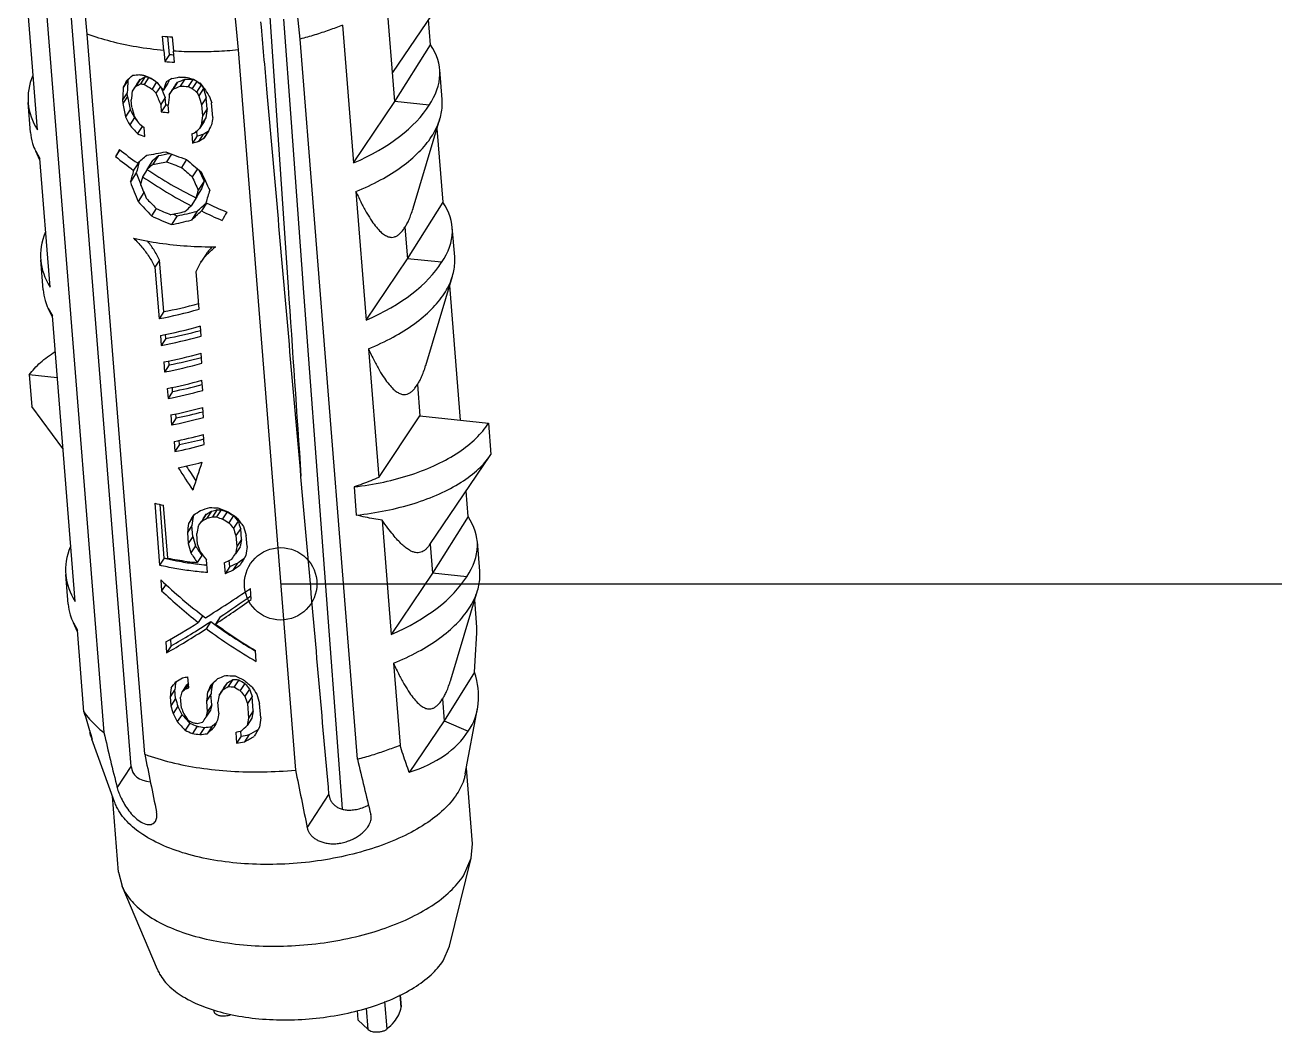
# Model space of a CAD drawing. Header units: inches. Extents: x 491 to 935, y -1750 to -1437.
# Drawn here: x 589.53 to 606.78, y -1750.36 to -1736.46 of the extents above; entities that cross this region are included whole.
import ezdxf

# ---------------------------------------------------------------- set-up
doc = ezdxf.new("R2010")
doc.units = ezdxf.units.IN
doc.header["$MEASUREMENT"] = 0
doc.layers.add('from', color=7, linetype='Continuous', lineweight=13)
doc.dimstyles.get("Standard").update_dxf_attribs({"dimtxt": 0.18, "dimasz": 0.18, "dimexe": 0.18, "dimexo": 0.0625, "dimgap": 0.09, "dimtad": 0, "dimzin": 0, "dimdsep": 46, "dimtxsty": 'Standard', "dimcen": 0.09, "dimadec": 0, "dimazin": 0, "dimtfac": 1, "dimtofl": 0, "dimtmove": 0, "dimatfit": 3, "dimfxl": 1, "dimtolj": 1, "dimtzin": 0, "dimarcsym": 0})

msp = doc.modelspace()

# ---------------------------------------------------------------- linework, layer by layer
at = {"color": 7, "linetype": 'Continuous'}
for p, q in [((590.995, -1746.693), (589.73, -1730.841)), ((590.389, -1736.583), (590.23, -1734.877)), ((594.634, -1737.513), (594.426, -1734.909)), ((592.311, -1735.096), (592.47, -1736.802)), ((595.441, -1735.876), (594.602, -1737.111)), ((589.702, -1737.903), (589.568, -1736.224)), ((589.825, -1736.284), (590.618, -1746.224)), ((593.095, -1736.375), (593.201, -1737.804)), ((595.126, -1736.732), (595.098, -1736.381)), ((592.792, -1736.483), (592.786, -1736.412)), ((593.913, -1736.457), (594.065, -1738.361)), ((591.182, -1746.523), (590.389, -1736.583)), ((591.446, -1736.808), (591.428, -1736.611)), ((591.522, -1736.863), (591.502, -1736.617)), ((591.561, -1736.621), (591.58, -1736.818)), ((594.119, -1746.591), (593.325, -1736.652)), ((594.634, -1737.513), (595.126, -1736.732)), ((591.446, -1736.808), (591.458, -1736.96)), ((591.522, -1736.863), (591.458, -1736.96)), ((591.592, -1736.97), (591.58, -1736.818)), ((592.47, -1736.802), (593.263, -1746.741)), ((595.286, -1737.487), (595.254, -1737.076)), ((590.949, -1737.221), (590.885, -1737.32)), ((591.117, -1737.207), (591.053, -1737.305)), ((591.188, -1737.17), (591.125, -1737.268)), ((591.239, -1737.178), (591.175, -1737.276)), ((591.345, -1737.243), (591.282, -1737.341)), ((591.501, -1737.261), (591.438, -1737.359)), ((591.632, -1737.247), (591.568, -1737.345)), ((591.735, -1737.203), (591.672, -1737.301)), ((591.845, -1737.207), (591.781, -1737.305)), ((591.9, -1737.236), (591.838, -1737.332)), ((590.939, -1737.391), (590.874, -1737.491)), ((590.943, -1737.442), (590.939, -1737.391)), ((591.074, -1737.273), (591.009, -1737.371)), ((591.397, -1737.307), (591.337, -1737.398)), ((591.584, -1737.319), (591.521, -1737.416)), ((591.961, -1737.284), (591.897, -1737.383)), ((591.993, -1737.335), (591.929, -1737.434)), ((589.604, -1737.941), (589.572, -1737.529)), ((590.874, -1737.491), (590.878, -1737.542)), ((590.943, -1737.442), (590.878, -1737.542)), ((591.003, -1737.593), (590.995, -1737.492)), ((591.465, -1737.457), (591.402, -1737.555)), ((591.402, -1737.555), (591.41, -1737.655)), ((591.473, -1737.558), (591.41, -1737.655)), ((591.473, -1737.558), (591.465, -1737.457)), ((591.515, -1737.666), (591.507, -1737.565)), ((592.031, -1737.461), (591.967, -1737.56)), ((591.967, -1737.56), (591.979, -1737.711)), ((592.043, -1737.612), (592.031, -1737.461)), ((592.122, -1737.735), (592.105, -1737.533)), ((594.065, -1738.361), (594.634, -1737.513)), ((595.107, -1737.563), (594.634, -1737.513)), ((590.981, -1737.624), (590.917, -1737.723)), ((591.038, -1737.736), (590.974, -1737.835)), ((592.025, -1737.738), (591.961, -1737.837)), ((592.043, -1737.612), (591.979, -1737.711)), ((594.887, -1738.985), (595.257, -1737.754)), ((591.145, -1737.857), (591.081, -1737.956)), ((591.183, -1737.998), (591.173, -1737.872)), ((591.907, -1737.988), (591.902, -1737.921)), ((592.002, -1737.788), (591.937, -1737.887)), ((592.052, -1737.937), (592.003, -1738.013)), ((593.201, -1737.804), (593.365, -1740.016)), ((595.299, -1738.903), (595.218, -1737.884)), ((591.833, -1737.96), (591.843, -1738.086)), ((591.907, -1737.988), (591.843, -1738.086)), ((591.988, -1737.964), (591.923, -1738.063)), ((589.676, -1738.199), (589.734, -1738.299)), ((589.735, -1738.321), (589.676, -1738.199)), ((590.839, -1738.18), (590.778, -1738.273)), ((591.371, -1738.258), (591.292, -1738.38)), ((591.551, -1738.238), (591.482, -1738.344)), ((589.875, -1740.074), (589.734, -1738.299)), ((591.108, -1738.339), (591.028, -1738.463)), ((591.216, -1738.453), (591.152, -1738.551)), ((591.29, -1738.327), (591.21, -1738.45)), ((591.759, -1738.313), (591.688, -1738.422)), ((591.908, -1738.441), (591.836, -1738.552)), ((591.064, -1738.499), (590.983, -1738.623)), ((592, -1738.613), (591.92, -1738.736)), ((591.169, -1738.77), (591.089, -1738.894)), ((591.967, -1738.72), (591.887, -1738.843)), ((594.097, -1738.757), (594.238, -1740.532)), ((591.903, -1738.831), (591.823, -1738.954)), ((592.034, -1738.916), (591.963, -1739.024)), ((594.807, -1739.683), (595.299, -1738.903)), ((591.341, -1738.99), (591.275, -1739.092)), ((591.631, -1739.091), (591.552, -1739.212)), ((591.904, -1739.027), (591.825, -1739.15)), ((594.772, -1739.249), (594.807, -1739.683)), ((595.46, -1739.657), (595.427, -1739.246)), ((592.02, -1739.634), (591.956, -1739.732)), ((589.778, -1740.111), (589.745, -1739.7)), ((591.387, -1739.703), (591.323, -1739.801)), ((591.323, -1739.801), (591.38, -1740.511)), ((591.443, -1740.413), (591.387, -1739.703)), ((591.891, -1739.86), (591.956, -1739.732)), ((594.238, -1740.532), (594.807, -1739.683)), ((595.28, -1739.733), (594.807, -1739.683)), ((591.932, -1740.381), (591.891, -1739.86)), ((593.365, -1740.016), (593.366, -1740.026)), ((595.06, -1741.155), (595.43, -1739.924)), ((593.366, -1740.026), (593.905, -1747.279)), ((595.539, -1741.912), (595.391, -1740.054)), ((589.849, -1740.37), (589.907, -1740.47)), ((589.908, -1740.491), (589.849, -1740.37)), ((590.222, -1744.414), (589.907, -1740.47)), ((591.443, -1740.413), (591.38, -1740.511)), ((591.962, -1740.75), (591.951, -1740.612)), ((591.398, -1740.742), (591.409, -1740.88)), ((591.473, -1740.783), (591.409, -1740.88)), ((591.473, -1740.783), (591.468, -1740.728)), ((591.972, -1741.125), (591.961, -1740.987)), ((594.27, -1740.928), (594.411, -1742.702)), ((591.445, -1741.108), (591.456, -1741.247)), ((591.52, -1741.149), (591.456, -1741.247)), ((591.52, -1741.149), (591.516, -1741.094)), ((589.975, -1741.328), (589.588, -1741.288)), ((589.588, -1741.288), (589.623, -1741.722)), ((591.982, -1741.5), (591.971, -1741.361)), ((591.493, -1741.474), (591.504, -1741.613)), ((591.567, -1741.515), (591.504, -1741.613)), ((591.567, -1741.515), (591.563, -1741.46)), ((594.946, -1741.419), (594.98, -1741.854)), ((590.053, -1742.302), (589.623, -1741.722)), ((591.993, -1741.875), (591.982, -1741.736)), ((591.54, -1741.84), (591.551, -1741.979)), ((591.615, -1741.881), (591.551, -1741.979)), ((591.615, -1741.881), (591.61, -1741.825)), ((594.411, -1742.702), (594.98, -1741.854)), ((594.98, -1741.854), (595.926, -1741.953)), ((595.926, -1741.953), (595.961, -1742.387)), ((591.587, -1742.206), (591.598, -1742.345)), ((591.662, -1742.247), (591.598, -1742.345)), ((591.662, -1742.247), (591.658, -1742.191)), ((592.004, -1742.249), (591.992, -1742.111)), ((595.116, -1743.629), (595.951, -1742.401)), ((595.951, -1742.401), (595.961, -1742.387)), ((594.071, -1742.833), (594.102, -1743.222)), ((595.645, -1743.243), (595.617, -1742.892)), ((591.319, -1743.059), (591.387, -1743.915)), ((591.452, -1743.815), (591.393, -1743.075)), ((591.499, -1743.816), (591.441, -1743.085)), ((591.849, -1743.242), (591.786, -1743.34)), ((592.028, -1743.211), (591.965, -1743.309)), ((592.104, -1743.167), (592.041, -1743.265)), ((592.183, -1743.147), (592.119, -1743.245)), ((592.237, -1743.15), (592.173, -1743.247)), ((592.321, -1743.178), (592.257, -1743.276)), ((592.408, -1743.229), (592.344, -1743.328)), ((594.459, -1743.294), (594.585, -1744.872)), ((595.645, -1743.243), (595.154, -1744.024)), ((591.834, -1743.365), (591.77, -1743.462)), ((591.77, -1743.462), (591.782, -1743.614)), ((591.846, -1743.516), (591.834, -1743.365)), ((592.47, -1743.305), (592.405, -1743.404)), ((592.506, -1743.406), (592.441, -1743.505)), ((592.518, -1743.557), (592.506, -1743.406)), ((591.846, -1743.516), (591.782, -1743.614)), ((591.882, -1743.645), (591.818, -1743.743)), ((591.912, -1743.629), (591.9, -1743.478)), ((592.441, -1743.505), (592.453, -1743.656)), ((592.518, -1743.557), (592.453, -1743.656)), ((592.594, -1743.655), (592.582, -1743.504)), ((595.121, -1743.622), (595.154, -1744.024)), ((595.806, -1743.998), (595.773, -1743.587)), ((591.452, -1743.815), (591.387, -1743.915)), ((591.97, -1743.781), (591.906, -1743.878)), ((592.498, -1743.658), (592.433, -1743.757)), ((592.048, -1744.016), (592.034, -1743.84)), ((592.278, -1743.88), (592.29, -1744.031)), ((592.354, -1743.933), (592.29, -1744.031)), ((592.354, -1743.933), (592.347, -1743.849)), ((592.46, -1743.884), (592.396, -1743.983)), ((590.124, -1744.451), (590.091, -1744.04)), ((591.403, -1744.117), (591.415, -1744.268)), ((595.154, -1744.024), (594.585, -1744.872)), ((595.627, -1744.073), (595.154, -1744.024)), ((591.472, -1744.18), (591.415, -1744.268)), ((592.652, -1744.385), (592.64, -1744.234)), ((595.406, -1745.495), (595.776, -1744.265)), ((595.767, -1744.767), (595.737, -1744.394)), ((591.982, -1744.609), (591.92, -1744.703)), ((592.221, -1744.628), (592.157, -1744.726)), ((590.196, -1744.71), (590.253, -1744.81)), ((590.255, -1744.832), (590.196, -1744.71)), ((590.343, -1745.939), (590.253, -1744.81)), ((592.094, -1744.693), (592.031, -1744.79)), ((591.471, -1744.973), (591.483, -1745.124)), ((591.548, -1745.025), (591.483, -1745.124)), ((591.548, -1745.025), (591.541, -1744.933)), ((592.721, -1745.242), (592.709, -1745.091)), ((594.616, -1745.268), (594.706, -1746.396)), ((591.79, -1745.606), (591.778, -1745.455)), ((592.32, -1745.537), (592.257, -1745.635)), ((592.397, -1745.491), (592.333, -1745.589)), ((592.479, -1745.494), (592.415, -1745.593)), ((595.733, -1745.391), (595.316, -1746.064)), ((591.597, -1745.629), (591.532, -1745.729)), ((591.607, -1745.755), (591.597, -1745.629)), ((591.76, -1745.566), (591.696, -1745.664)), ((591.786, -1745.555), (591.742, -1745.623)), ((592.096, -1745.692), (592.033, -1745.79)), ((592.112, -1745.569), (592.049, -1745.666)), ((592.108, -1745.843), (592.096, -1745.692)), ((592.273, -1745.609), (592.209, -1745.706)), ((592.565, -1745.547), (592.501, -1745.645)), ((592.627, -1745.623), (592.562, -1745.722)), ((591.532, -1745.729), (591.542, -1745.855)), ((591.607, -1745.755), (591.542, -1745.855)), ((591.639, -1745.862), (591.574, -1745.961)), ((591.689, -1745.886), (591.677, -1745.735)), ((592.033, -1745.79), (592.045, -1745.941)), ((592.108, -1745.843), (592.045, -1745.941)), ((592.203, -1745.956), (592.191, -1745.805)), ((592.663, -1745.724), (592.598, -1745.823)), ((592.598, -1745.823), (592.614, -1746.024)), ((592.679, -1745.925), (592.663, -1745.724)), ((592.783, -1746.023), (592.767, -1745.821)), ((595.292, -1745.76), (595.316, -1746.064)), ((591.696, -1745.974), (591.631, -1746.073)), ((592.088, -1745.916), (592.025, -1746.013)), ((592.659, -1746.026), (592.595, -1746.125)), ((592.679, -1745.925), (592.614, -1746.024)), ((595.316, -1746.064), (594.833, -1746.774)), ((595.316, -1746.064), (595.648, -1746.205)), ((595.606, -1746.795), (595.777, -1745.892)), ((591.802, -1746.095), (591.738, -1746.193)), ((591.904, -1746.138), (591.84, -1746.236)), ((592.006, -1746.154), (591.942, -1746.252)), ((592.107, -1746.143), (592.043, -1746.24)), ((592.438, -1746.221), (592.45, -1746.372)), ((592.514, -1746.274), (592.508, -1746.2)), ((590.457, -1746.315), (590.434, -1746.261)), ((590.765, -1747.181), (590.453, -1746.316)), ((592.514, -1746.274), (592.45, -1746.372)), ((592.622, -1746.252), (592.557, -1746.351)), ((590.802, -1746.989), (590.995, -1746.693)), ((595.705, -1747.762), (595.622, -1746.714)), ((593.425, -1747.54), (593.725, -1747.079)), ((590.821, -1748.152), (590.737, -1747.104)), ((595.689, -1747.958), (595.705, -1747.762)), ((595.39, -1749.174), (595.689, -1747.958)), ((595.581, -1748.2), (595.689, -1747.958)), ((590.821, -1748.152), (590.868, -1748.343)), ((591.356, -1749.495), (590.868, -1748.343)), ((595.299, -1749.376), (595.39, -1749.174)), ((594.721, -1750.018), (594.708, -1749.845)), ((594.709, -1749.844), (594.722, -1750.009)), ((594.268, -1750.324), (594.244, -1750.029)), ((594.528, -1750.314), (594.498, -1749.938)), ((594.721, -1750.018), (594.722, -1750.008)), ((592.135, -1750.05), (592.137, -1750.073)), ((592.352, -1750.112), (592.353, -1750.123)), ((592.353, -1750.123), (592.376, -1750.116)), ((594.115, -1750.061), (594.125, -1750.191)), ((594.125, -1750.191), (594.268, -1750.324))]:
    msp.add_line(p, q, dxfattribs=at)
for centre, radius, start, end in [((591.884, -1731.4), 5.231, 265.0038, 266.4679), ((591.935, -1732.064), 4.817, 265.0759, 265.8127), ((591.911, -1731.781), 5.2, 265.0033, 266.4763), ((591.855, -1732.633), 4.57, 260.6698, 261.3131), ((591.888, -1733.032), 4.196, 260.4061, 260.8717), ((591.941, -1731.754), 5.428, 267.0542, 268.2046), ((591.974, -1732.182), 5.027, 267.2765, 267.6906), ((591.976, -1732.143), 5.066, 267.6906, 268.1026), ((591.977, -1732.106), 5.103, 268.1026, 268.5126), ((591.864, -1732.769), 4.559, 260.669, 261.3138), ((591.95, -1731.893), 5.415, 267.0528, 268.206), ((591.975, -1732.947), 4.638, 263.7843, 264.2177), ((591.953, -1732.653), 5.032, 263.802, 265.0045), ((592.248, -1739.057), 4.108, 256.9281, 258.6764), ((592.412, -1737.76), 5.367, 266.4738, 267.6302), ((592.422, -1737.896), 5.357, 266.7618, 267.3411), ((592.447, -1738.168), 4.986, 266.9652, 267.1729), ((592.448, -1738.147), 5.007, 267.1729, 267.38), ((592.449, -1738.127), 5.027, 267.38, 267.5865), ((592.317, -1740.259), 3.66, 256.3215, 257.0503), ((592.465, -1739.443), 4.49, 262.5474, 262.8236), ((592.477, -1739.347), 4.586, 262.8282, 264.3639), ((592.486, -1739.254), 4.68, 264.3594, 264.5204), ((549.254, -1742.539), 46.567, 356.4879, 357.2569), ((592.6, -1740.031), 5.414, 266.7661, 268.2054), ((592.637, -1740.441), 5.056, 267.2781, 268.2053), ((592.611, -1740.195), 5.401, 267.0522, 267.9178), ((599.514, -1743.389), 9.518, 197.2457, 197.8994), ((640.697, -1734.6), 51.41, 193.0674, 193.9446), ((592.586, -1741.696), 4.601, 260.6714, 261.9526), ((592.576, -1741.53), 4.616, 260.993, 261.6314), ((592.615, -1741.929), 4.269, 260.4125, 261.7909), ((915.076, -1681.21), 330.413, 191.40063, 191.54194), ((905.9, -1683.713), 318.927, 191.39808, 191.54449), ((645.684, -1734.611), 52.939, 193.0791, 193.9311)]:
    msp.add_arc(centre, radius, start, end, dxfattribs=at)
for centre, major_axis, ratio, start_param, end_param in [((592.411, -1737.28), (2.843, 0.197), 0.470206, -0.35741, 0.270639), ((592.411, -1737.28), (2.838, 0.258), 0.512847, 9.163472, 9.684913), ((592.227, -1734.977), (2.445, 5.1), 0.039633, -4.235718, -4.215943), ((592.265, -1735.448), (2.635, 2.684), 0.096298, -2.198938, -2.159595), ((592.019, -1732.37), (1.222, 16.682), 0.044558, -4.414087, -4.403384), ((592.227, -1734.977), (2.274, 4.742), 0.039633, -4.205152, -4.200446), ((592.287, -1735.725), (2.77, 0.944), 0.389462, -2.174865, -2.135744), ((592.265, -1735.451), (2.371, 3.596), 0.002208, -2.100447, -2.079321), ((592.288, -1735.739), (2.495, 1.792), 0.205145, -2.199715, -2.168144), ((592.296, -1735.847), (2.872, -0.641), 0.537137, -1.853357, -1.814452), ((592.311, -1736.028), (2.638, -1.412), 0.512756, -1.70571, -1.67781), ((592.3, -1735.896), (2.811, -2.047), 0.475207, -1.591475, -1.562344), ((592.303, -1735.925), (-2.84, 3.885), 0.323837, -4.606668, -4.577552), ((592.313, -1736.051), (2.33, 6.358), 0.056327, -4.504103, -4.484688), ((592.301, -1735.898), (2.684, 1.927), 0.205142, -2.024202, -1.995053), ((592.313, -1736.051), (2.167, 5.912), 0.056327, -4.492607, -4.485646), ((592.295, -1735.832), (2.77, 0.944), 0.389465, -1.97053, -1.93158), ((592.323, -1736.182), (2.371, 3.596), 0.002208, -1.890939, -1.870031), ((592.311, -1736.023), (2.522, 1.44), 0.274567, -1.995457, -1.953546), ((592.281, -1735.647), (2.865, -0.941), 0.535536, -1.572812, -1.543347), ((592.286, -1735.713), (2.638, -1.412), 0.512755, -1.464957, -1.461824), ((592.269, -1735.502), (2.811, -2.047), 0.475205, -1.377144, -1.34753), ((592.269, -1735.508), (-2.606, 2.789), 0.393096, -4.437494, -4.423349), ((592.235, -1735.075), (-2.869, 4.318), 0.29536, -4.387278, -4.367439), ((592.019, -1732.37), (1.314, 17.941), 0.044558, -4.429584, -4.419667), ((592.154, -1734.068), (1.754, 12.771), 0.055115, -4.443171, -4.433344), ((592.265, -1735.451), (2.55, 3.868), 0.002208, -2.088806, -2.069195), ((592.288, -1735.739), (2.684, 1.927), 0.205145, -2.189589, -2.160266), ((592.311, -1736.028), (2.837, -1.518), 0.512756, -1.699319, -1.660414), ((592.316, -1736.087), (-2.802, 2.999), 0.393096, -4.661174, -4.641751), ((592.326, -1736.223), (-3.199, 8.173), 0.154258, -4.628702, -4.609289), ((592.326, -1736.223), (-2.974, 7.6), 0.154258, -4.627486, -4.609796), ((592.362, -1736.67), (1.532, 15.354), 0.049513, -4.658859, -4.649147), ((592.323, -1736.182), (2.55, 3.868), 0.002208, -1.894097, -1.874661), ((592.311, -1736.023), (2.712, 1.548), 0.274567, -2.000086, -1.961137), ((592.286, -1735.713), (2.837, -1.518), 0.512755, -1.475548, -1.45592), ((592.269, -1735.508), (-2.802, 2.999), 0.393096, -4.456683, -4.436992), ((592.233, -1735.046), (-2.971, 5.606), 0.229879, -4.407003, -4.397132), ((592.116, -1733.587), (-3.648, 13.33), 0.089761, -4.444302, -4.434412), ((592.233, -1735.046), (-2.763, 5.212), 0.229879, -4.393359, -4.382714), ((592.116, -1733.587), (-3.392, 12.394), 0.089761, -4.429884, -4.419216), ((592.212, -1734.795), (-2.971, 5.606), 0.229879, -4.367403, -4.347475), ((592.115, -1733.57), (-3.426, 10.748), 0.114043, -4.381322, -4.371323), ((592.634, -1740.071), (-4.083, 18.503), 0.0624, 1.419895, 1.429812), ((592.634, -1740.071), (-3.797, 17.205), 0.0624, 1.403613, 1.414316), ((592.498, -1738.374), (-3.648, 13.33), 0.089762, 1.487668, 1.497496), ((592.411, -1737.28), (2.838, 0.258), 0.512847, -0.995962, -0.367913), ((592.426, -1737.465), (-2.971, 5.606), 0.229878, 1.49536, 1.515135), ((592.426, -1737.465), (-2.763, 5.212), 0.229878, 1.479863, 1.501194), ((592.388, -1736.99), (-2.869, 4.318), 0.29536, 1.544629, 1.56424), ((592.388, -1736.994), (-2.606, 2.789), 0.393096, 1.471205, 1.483101), ((592.536, -1738.854), (1.754, 12.771), 0.055115, 7.771922, 7.781811), ((592.42, -1737.395), (2.274, 4.742), 0.039633, -4.621054, -4.610409), ((592.536, -1738.854), (1.631, 11.875), 0.055115, 1.47354, 1.484209), ((592.538, -1738.872), (1.98, 10.194), 0.060537, 1.470801, 1.4808), ((592.388, -1736.994), (-2.802, 2.999), 0.393096, 1.485145, 1.524488), ((592.365, -1736.703), (2.811, -2.047), 0.475205, -1.679197, -1.649874), ((592.388, -1736.994), (-2.606, 2.789), 0.393096, 1.50504, 1.513607), ((592.366, -1736.716), (2.67, -0.596), 0.537137, -1.922856, -1.914602), ((592.367, -1736.728), (2.712, 1.548), 0.27457, -1.922033, -1.902405), ((592.383, -1736.934), (2.635, 2.684), 0.096297, -1.85758, -1.83789), ((592.42, -1737.395), (2.445, 5.1), 0.039633, -4.606636, -4.596765), ((592.384, -1736.94), (2.495, 1.792), 0.205145, -1.874662, -1.844714), ((592.418, -1737.366), (2.55, 3.868), 0.002208, -1.737529, -1.717689), ((592.44, -1737.647), (2.445, 5.1), 0.039634, 1.626891, 1.646819), ((592.366, -1736.716), (2.872, -0.641), 0.537137, -1.911975, -1.872854), ((592.372, -1736.794), (2.748, 1.154), 0.350756, -1.908693, -1.879228), ((592.372, -1736.794), (2.555, 1.073), 0.350756, -1.898103, -1.866354), ((592.384, -1736.94), (2.684, 1.927), 0.205145, -1.887536, -1.857922), ((592.292, -1735.79), (2.507, 4.394), 0.020303, -4.126819, -4.100324), ((592.42, -1737.398), (2.831, -1.615), 0.506814, -1.880151, -1.781469), ((592.408, -1737.249), (2.831, -1.615), 0.506814, -1.853656, -1.756161), ((592.361, -1736.652), (2.642, 2.577), 0.109108, -2.17907, -2.125607), ((592.374, -1736.821), (2.752, 1.115), 0.358045, -2.14762, -2.045508), ((592.375, -1736.837), (2.41, 2.351), 0.109108, -2.141163, -2.104154), ((592.385, -1736.958), (2.511, 1.018), 0.358045, -2.126167, -2.059363), ((592.374, -1736.821), (2.867, -0.885), 0.536423, -1.722484, -1.620372), ((592.294, -1735.815), (2.246, 7.271), 0.060917, -4.320904, -4.297185), ((592.294, -1735.815), (2.049, 6.633), 0.060917, 1.979895, 2.005996), ((592.375, -1736.837), (2.642, 2.577), 0.109108, -2.1308, -2.097066), ((592.408, -1737.249), (2.831, -1.615), 0.506814, -1.70789, -1.467102), ((592.385, -1736.958), (2.752, 1.115), 0.358045, -2.119078, -2.045508), ((592.385, -1736.958), (2.867, -0.885), 0.536423, -1.722484, -1.648913), ((592.375, -1736.837), (-2.8, 2.871), 0.404137, -4.548409, -4.498467), ((592.361, -1736.652), (-2.8, 2.871), 0.404137, -4.519867, -4.451962), ((592.327, -1736.227), (-2.889, 7.127), 0.162045, -4.460097, -4.43735), ((592.535, -1738.831), (-3.166, 7.812), 0.162045, 1.478616, 1.513201), ((592.535, -1738.831), (-2.889, 7.127), 0.162045, 1.458621, 1.483977), ((592.327, -1736.227), (2.246, 7.271), 0.060917, -4.368303, -4.353545), ((592.42, -1737.398), (2.831, -1.615), 0.506814, -1.73407, -1.493282), ((592.327, -1736.227), (-3.166, 7.812), 0.162045, -4.476455, -4.451725), ((592.294, -1735.815), (-3.166, 7.812), 0.162045, -4.429949, -4.395364), ((592.502, -1738.419), (2.049, 6.633), 0.060917, -4.664404, -4.648194), ((592.502, -1738.419), (-3.166, 7.812), 0.162045, 1.534977, 1.559707), ((592.502, -1738.419), (2.246, 7.271), 0.060917, -4.650029, -4.635271), ((592.535, -1738.831), (2.246, 7.271), 0.060917, -4.706389, -4.68267), ((592.468, -1737.994), (-2.8, 2.871), 0.404137, 1.491188, 1.559094), ((592.453, -1737.81), (-2.8, 2.871), 0.404137, 1.537694, 1.587636), ((592.453, -1737.81), (2.642, 2.577), 0.109108, -1.949925, -1.916191), ((592.42, -1737.398), (2.583, -1.474), 0.506814, -1.485655, -1.482918), ((592.468, -1737.994), (2.41, 2.351), 0.109108, -1.911526, -1.859053), ((592.408, -1737.249), (2.831, -1.615), 0.506814, -1.419703, -1.321021), ((592.584, -1739.45), (2.843, 0.197), 0.470206, -0.35741, 0.270639), ((592.454, -1737.826), (2.867, -0.885), 0.536423, -1.824596, -1.722484), ((592.443, -1737.689), (2.867, -0.885), 0.536423, -1.796054, -1.722484), ((592.443, -1737.689), (2.752, 1.115), 0.358045, -2.045508, -1.971938), ((592.454, -1737.826), (2.752, 1.115), 0.358045, -2.045508, -1.943396), ((592.454, -1737.826), (2.615, -0.808), 0.536423, -1.744693, -1.722484), ((592.454, -1737.826), (2.511, 1.018), 0.358045, -2.045508, -1.933538), ((592.468, -1737.994), (2.642, 2.577), 0.109108, -1.921383, -1.867921), ((592.42, -1737.398), (2.831, -1.615), 0.506814, -1.445011, -1.347516), ((592.537, -1738.857), (2.507, 4.394), 0.020303, -4.659455, -4.63296), ((592.584, -1739.45), (2.838, 0.258), 0.512847, 9.163472, 9.684913), ((592.584, -1739.45), (2.838, 0.258), 0.512847, -0.995962, -0.367913), ((592.553, -1739.067), (2.552, 1.104), 0.344432, -2.163423, -1.964585), ((592.553, -1739.067), (2.745, 1.187), 0.344432, -2.155431, -1.944514), ((592.572, -1739.298), (2.745, 1.187), 0.344432, -2.155431, -1.944514), ((592.583, -1739.437), (2.552, 1.104), 0.344432, -2.163423, -1.964585), ((592.583, -1739.437), (2.745, 1.187), 0.344432, -2.155431, -1.944514), ((592.601, -1739.668), (2.745, 1.187), 0.344432, -2.148377, -1.951568), ((592.612, -1739.806), (2.552, 1.104), 0.344432, -2.15583, -1.972197), ((592.612, -1739.806), (2.745, 1.187), 0.344432, -2.148377, -1.951568), ((592.631, -1740.037), (2.745, 1.187), 0.344432, -2.141328, -1.958617), ((592.642, -1740.176), (2.745, 1.187), 0.344432, -2.141328, -1.958617), ((592.642, -1740.176), (2.552, 1.104), 0.344432, -2.148244, -1.979806), ((592.66, -1740.407), (2.745, 1.187), 0.344432, -2.134283, -1.965662), ((592.671, -1740.545), (2.745, 1.187), 0.344432, -2.134283, -1.965662), ((592.671, -1740.545), (2.552, 1.104), 0.344432, -2.140663, -1.987411), ((592.69, -1740.776), (2.745, 1.187), 0.344432, -2.127242, -1.972703), ((592.701, -1740.915), (2.745, 1.187), 0.344432, -2.127242, -1.972703), ((592.701, -1740.915), (2.552, 1.104), 0.344432, -2.133087, -1.995014), ((592.719, -1741.146), (2.745, 1.187), 0.344432, -2.116381, -1.991584), ((592.747, -1741.49), (-2.898, 4.708), 0.272736, -4.650476, -4.584068), ((592.747, -1741.49), (-2.694, 4.378), 0.272736, -4.638426, -4.59143), ((592.747, -1741.49), (2.303, 6.659), 0.058315, -4.540946, -4.482558), ((592.771, -1741.796), (2.733, 1.315), 0.319799, -2.023957, -1.975349), ((592.755, -1741.589), (2.855, -1.177), 0.529066, -1.550293, -1.501253), ((592.772, -1741.809), (2.517, 4.274), 0.01589, -4.366021, -4.336898), ((592.748, -1741.499), (1.631, 11.875), 0.055115, -4.557514, -4.547066), ((592.772, -1741.809), (2.341, 3.974), 0.01589, -4.341417, -4.334192), ((592.774, -1741.825), (2.671, 2.115), 0.174019, -2.055833, -2.017007), ((592.785, -1741.97), (2.684, 1.927), 0.205144, -2.024202, -1.995054), ((592.791, -1742.039), (2.371, 3.596), 0.002208, -1.922266, -1.901385), ((592.785, -1741.97), (2.495, 1.792), 0.205144, -2.021778, -1.990424), ((592.781, -1741.917), (2.748, 1.154), 0.350758, -1.986745, -1.957545), ((592.781, -1741.917), (2.555, 1.073), 0.350758, -1.982116, -1.950697), ((592.767, -1741.744), (2.865, -0.941), 0.535536, -1.602153, -1.572809), ((592.767, -1741.744), (2.664, -0.875), 0.535536, -1.593817, -1.562219), ((592.757, -1741.623), (2.811, -2.047), 0.475206, -1.40661, -1.377145), ((592.757, -1741.623), (2.614, -1.904), 0.475206, -1.39602, -1.364271), ((592.743, -1741.436), (2.803, -2.296), 0.454404, -1.352306, -1.312782), ((592.728, -1741.26), (-2.667, 4.015), 0.29536, -4.404018, -4.38275), ((592.703, -1740.944), (-2.901, 4.749), 0.270521, -4.375707, -4.34585), ((592.93, -1743.79), (2.843, 0.197), 0.470206, -0.35741, 0.270639), ((592.748, -1741.499), (1.754, 12.771), 0.055115, -4.56022, -4.550507), ((592.797, -1742.121), (1.98, 10.194), 0.060537, -4.576923, -4.567217), ((592.791, -1742.039), (2.55, 3.868), 0.002208, -1.923224, -1.903809), ((592.728, -1741.26), (-2.869, 4.318), 0.29536, -4.416892, -4.397168), ((592.631, -1740.044), (-3.426, 10.748), 0.114043, -4.430978, -4.421088), ((592.631, -1740.044), (-3.185, 9.994), 0.114043, -4.416561, -4.405892), ((592.54, -1738.903), (-3.648, 13.33), 0.089762, -4.394646, -4.384646), ((592.854, -1742.833), (-3.648, 13.33), 0.089762, -4.678354, -4.668641), ((592.854, -1742.833), (-3.392, 12.394), 0.089762, -4.681795, -4.671348), ((592.829, -1742.523), (-2.697, 4.415), 0.270521, -4.622552, -4.59123), ((592.804, -1742.211), (-3.426, 10.748), 0.114043, -4.616489, -4.606784), ((592.97, -1744.288), (1.841, 9.479), 0.060537, 1.505371, 1.516039), ((592.93, -1743.79), (2.838, 0.258), 0.512847, 9.163472, 9.684913), ((592.829, -1742.523), (-2.901, 4.749), 0.270521, -4.619846, -4.590723), ((592.811, -1742.298), (-2.84, 3.885), 0.323837, -4.577552, -4.548425), ((592.873, -1743.072), (2.55, 3.868), 0.002208, -1.767142, -1.747418), ((592.97, -1744.288), (1.98, 10.194), 0.060537, 1.520567, 1.530457), ((592.859, -1742.896), (2.484, 1.967), 0.174018, -1.867466, -1.829324), ((592.898, -1743.388), (2.517, 4.274), 0.01589, -4.610894, -4.581037), ((593.061, -1745.429), (1.754, 12.771), 0.055115, 1.43897, 1.44897), ((592.838, -1742.636), (2.712, 1.548), 0.274566, -1.931827, -1.892568), ((592.85, -1742.787), (2.712, 1.548), 0.274567, -1.931827, -1.892568), ((592.85, -1742.787), (2.522, 1.44), 0.274567, -1.921991, -1.879694), ((592.859, -1742.896), (2.671, 2.115), 0.174018, -1.88034, -1.840817), ((592.885, -1743.225), (2.804, -2.264), 0.45714, -1.736118, -1.511313), ((592.93, -1743.79), (2.838, 0.258), 0.512847, -0.995962, -0.367913), ((592.897, -1743.375), (2.804, -2.257), 0.457716, -1.736745, -1.550764), ((592.889, -1743.273), (2.677, 2.021), 0.18926, -2.040333, -1.804871), ((592.903, -1743.442), (2.485, 1.939), 0.178762, -1.984527, -1.811029), ((592.903, -1743.442), (2.673, 2.086), 0.178762, -1.989156, -1.802258), ((592.889, -1743.275), (2.673, 2.086), 0.178762, -2.262525, -2.076543), ((592.901, -1743.425), (2.673, 2.091), 0.177932, -2.262303, -2.037498), ((592.901, -1743.425), (2.485, 1.944), 0.177932, -2.278585, -2.03654), ((592.897, -1743.377), (2.806, -2.173), 0.464867, -1.520099, -1.284637), ((592.897, -1743.377), (2.61, -2.02), 0.464867, -1.519141, -1.294339), ((592.884, -1743.208), (2.804, -2.257), 0.457716, -1.463377, -1.276479), ((592.916, -1743.612), (2.581, 3.467), 0.026006, -2.164944, -2.135309), ((592.764, -1741.701), (1.631, 11.875), 0.055115, -4.376742, -4.367666), ((592.937, -1743.872), (2.671, 2.115), 0.174019, -2.221675, -2.182393), ((592.948, -1744.016), (2.748, 1.154), 0.350757, -2.18128, -2.151958), ((592.944, -1743.962), (2.45, 2.496), 0.096299, -2.170477, -2.158838), ((592.964, -1744.214), (2.635, 2.684), 0.096299, -2.003826, -1.964983), ((592.967, -1744.247), (2.274, 4.742), 0.039634, -4.417037, -4.410914), ((592.959, -1744.147), (2.712, 1.548), 0.274567, -2.009807, -1.970886), ((592.988, -1744.508), (2.371, 3.596), 0.002208, -1.880488, -1.859567), ((592.975, -1744.355), (2.495, 1.792), 0.205145, -1.97996, -1.948513), ((592.935, -1743.85), (2.837, -1.518), 0.512756, -1.47555, -1.436231), ((592.944, -1743.958), (2.614, -1.904), 0.475206, -1.406568, -1.374873), ((592.917, -1743.619), (-2.802, 2.999), 0.393095, -4.436992, -4.397392), ((592.783, -1744.992), (2.963, -1.017), 0.511308, -0.136122, 0.370667), ((592.764, -1741.701), (1.754, 12.771), 0.055115, -4.393866, -4.383949), ((592.885, -1743.222), (2.213, 7.63), 0.061761, -4.368733, -4.358921), ((592.944, -1743.962), (2.635, 2.684), 0.096299, -2.159596, -2.140011), ((592.957, -1744.122), (2.712, 1.548), 0.274567, -2.184835, -2.165299), ((592.963, -1744.195), (1.754, 12.771), 0.055115, -4.589343, -4.579637), ((592.967, -1744.247), (2.445, 5.1), 0.039634, -4.430831, -4.411421), ((592.963, -1744.195), (1.631, 11.875), 0.055115, -4.588836, -4.578397), ((593.014, -1744.842), (1.98, 10.194), 0.060537, -4.615766, -4.60605), ((592.988, -1744.508), (2.55, 3.868), 0.002208, -1.884381, -1.864934), ((592.975, -1744.355), (2.684, 1.927), 0.205145, -1.985327, -1.956104), ((592.944, -1743.958), (2.811, -2.047), 0.475206, -1.416404, -1.386983), ((592.916, -1743.616), (-2.869, 4.318), 0.29536, -4.426729, -4.407039), ((592.916, -1743.616), (-2.667, 4.015), 0.29536, -4.41462, -4.393395), ((592.824, -1742.463), (-3.185, 9.994), 0.114043, -4.427205, -4.416561), ((592.872, -1743.057), (-2.971, 5.606), 0.229878, -4.367403, -4.347476), ((592.725, -1741.22), (-3.648, 13.33), 0.089762, -4.394645, -4.384646), ((593.166, -1746.745), (-3.426, 10.748), 0.114043, 1.451596, 1.461513), ((593.166, -1746.745), (-3.185, 9.994), 0.114043, 1.435314, 1.446017), ((593.083, -1745.703), (-2.763, 5.212), 0.229878, 1.479863, 1.501194), ((593.086, -1745.745), (-3.199, 8.173), 0.154258, 1.527725, 1.537537), ((592.982, -1744.431), (2.057, 7.095), 0.061761, -4.494147, -4.483707), ((592.824, -1742.463), (-3.426, 10.748), 0.114043, -4.440849, -4.430978), ((593.083, -1745.703), (-2.971, 5.606), 0.229878, 1.49536, 1.515135), ((593.045, -1745.232), (-2.606, 2.789), 0.393095, 1.471205, 1.513607), ((593.042, -1745.19), (-2.869, 4.318), 0.29536, 1.554442, 1.574026), ((593.012, -1744.817), (2.865, -0.941), 0.535536, -1.835611, -1.806321), ((592.99, -1744.533), (2.55, 3.868), 0.002208, -1.981471, -1.962048), ((592.982, -1744.431), (2.213, 7.63), 0.061761, -4.495387, -4.48568), ((593.013, -1744.827), (2.445, 5.1), 0.039634, -4.450247, -4.430831), ((593.026, -1744.993), (1.98, 10.194), 0.060537, -4.60605, -4.596338), ((593.151, -1746.555), (1.98, 10.194), 0.060537, 1.530457, 1.540328), ((593.151, -1746.555), (1.841, 9.479), 0.060537, 1.516039, 1.526684), ((593.25, -1747.797), (1.754, 12.771), 0.055115, 1.43897, 1.44897), ((593.272, -1745.023), (2.827, 1.267), 0.361555, 3.069066, 3.113739), ((593.045, -1745.232), (-2.802, 2.999), 0.393095, 1.485146, 1.524489), ((593.023, -1744.954), (2.872, -0.641), 0.537137, -1.911976, -1.872855), ((593.023, -1744.954), (2.67, -0.596), 0.537137, -1.922858, -1.880733), ((593.001, -1744.671), (2.748, 1.154), 0.350757, -2.122725, -2.093556), ((593.015, -1744.845), (2.575, 0.878), 0.389463, -2.101694, -2.059891), ((593.011, -1744.794), (2.635, 2.684), 0.096299, -2.04265, -2.003826), ((593.011, -1744.794), (2.45, 2.496), 0.096299, -2.044622, -2.016608), ((593.02, -1744.915), (2.748, 1.154), 0.350757, -1.928267, -1.898886), ((593.041, -1745.172), (2.635, 2.684), 0.096299, -1.867403, -1.837891), ((593.042, -1745.184), (2.505, 1.652), 0.231842, -1.888998, -1.839622), ((593.087, -1745.756), (2.517, 4.274), 0.01589, -4.610894, -4.581037), ((592.795, -1744.973), (2.948, -1.034), 0.554044, -0.633277, -0.126488), ((593.015, -1744.845), (2.77, 0.944), 0.389463, -2.096781, -2.057918), ((593.03, -1745.04), (2.77, 0.944), 0.389463, -1.912053, -1.87285), ((593.03, -1745.04), (2.575, 0.878), 0.389463, -1.902968, -1.86074), ((593.042, -1745.184), (2.694, 1.776), 0.231842, -1.901108, -1.851747), ((591.469, -1746.548), (0.455, 0.217), 0.622678, 2.908077, 3.964971)]:
    msp.add_ellipse(centre, major_axis=major_axis, ratio=ratio, start_param=start_param, end_param=end_param, dxfattribs=at)
for points, start_tangent, end_tangent in [([(593.325, -1736.652), (593.193, -1735.261), (593.06, -1733.872), (592.928, -1732.486)], (-0.095186, 0.995459), (-0.094679, 0.995508)), ([(592.868, -1735.736), (593.162, -1740.077), (593.338, -1742.684)], (0.067736, -0.997703), (0.067391, -0.997727)), ([(593.725, -1747.079), (593.446, -1743.916), (593.16, -1740.662), (592.873, -1737.397), (592.792, -1736.483)], (-0.087912, 0.996128), (-0.08746, 0.996168)), ([(593.913, -1736.457), (593.726, -1736.529), (593.529, -1736.594), (593.325, -1736.652)], (-0.924153, -0.382023), (-0.967906, -0.251312)), ([(591.446, -1736.808), (591.067, -1736.76), (590.712, -1736.684), (590.389, -1736.583)], (-0.996093, 0.08831), (-0.93719, 0.348821)), ([(592.47, -1736.802), (592.171, -1736.823), (591.873, -1736.828), (591.58, -1736.818)], (-0.995362, -0.096197), (-0.99792, 0.064461)), ([(595.257, -1737.754), (595.288, -1737.555), (595.286, -1737.487)], (0.287101, 0.9579), (-0.080521, 0.996753)), ([(595.142, -1737.997), (595.249, -1737.777), (595.257, -1737.754)], (0.545667, 0.838002), (0.287101, 0.9579)), ([(589.605, -1737.941), (589.633, -1738.091), (589.676, -1738.199)], (0.080521, -0.996753), (0.436224, -0.899838)), ([(594.097, -1738.757), (594.438, -1738.595), (594.731, -1738.411), (594.967, -1738.21), (595.142, -1737.997)], (0.924335, 0.381583), (0.545667, 0.838002)), ([(594.097, -1738.757), (594.176, -1738.92), (594.249, -1739.055), (594.317, -1739.164), (594.38, -1739.249), (594.439, -1739.312), (594.493, -1739.355), (594.543, -1739.379), (594.588, -1739.388), (594.63, -1739.382), (594.668, -1739.365), (594.704, -1739.337), (594.739, -1739.298), (594.772, -1739.249)], (0.420378, -0.907349), (0.520006, 0.854162)), ([(594.772, -1739.249), (594.801, -1739.202), (594.83, -1739.144), (594.857, -1739.074), (594.886, -1738.989), (594.887, -1738.985)], (0.57714, 0.816645), (0.28788, 0.957666)), ([(591.027, -1739.4), (591.386, -1739.467), (591.767, -1739.507), (592.162, -1739.519)], (0.974036, -0.226392), (0.999985, 0.0054)), ([(591.027, -1739.4), (591.141, -1739.522), (591.242, -1739.657), (591.323, -1739.801)], (0.720446, -0.693511), (0.431737, -0.901999)), ([(591.387, -1739.703), (591.305, -1739.558), (591.215, -1739.435)], (-0.430293, 0.902689), (-0.632815, 0.774303)), ([(591.956, -1739.732), (592.048, -1739.618), (592.162, -1739.519)], (0.545539, 0.838085), (0.807747, 0.58953)), ([(592.113, -1739.519), (592.02, -1739.634)], (-0.694674, -0.719325), (-0.54553, -0.838092)), ([(595.43, -1739.924), (595.462, -1739.725), (595.46, -1739.657)], (0.287101, 0.9579), (-0.080521, 0.996753)), ([(595.315, -1740.167), (595.423, -1739.947), (595.43, -1739.924)], (0.545667, 0.838002), (0.287101, 0.9579)), ([(589.778, -1740.111), (589.807, -1740.261), (589.849, -1740.37)], (0.080521, -0.996753), (0.436224, -0.899838)), ([(594.27, -1740.928), (594.611, -1740.765), (594.904, -1740.581), (595.14, -1740.38), (595.315, -1740.167)], (0.924335, 0.381583), (0.545667, 0.838002)), ([(589.588, -1741.288), (589.741, -1741.117), (589.946, -1740.966)], (0.566242, 0.824239), (0.849812, 0.527085)), ([(594.27, -1740.928), (594.349, -1741.09), (594.422, -1741.225), (594.49, -1741.334), (594.554, -1741.419), (594.612, -1741.482), (594.666, -1741.525), (594.716, -1741.549), (594.761, -1741.558), (594.803, -1741.552), (594.841, -1741.535), (594.878, -1741.507), (594.912, -1741.469), (594.946, -1741.419)], (0.420378, -0.907349), (0.520006, 0.854162)), ([(594.946, -1741.419), (594.975, -1741.372), (595.003, -1741.315), (595.031, -1741.244), (595.059, -1741.159), (595.06, -1741.155)], (0.57714, 0.816645), (0.28788, 0.957666)), ([(594.071, -1742.833), (594.48, -1742.766), (594.867, -1742.661), (595.217, -1742.521), (595.518, -1742.352), (595.757, -1742.16), (595.926, -1741.953)], (0.993804, 0.111147), (0.526028, 0.850467)), ([(594.102, -1743.222), (594.512, -1743.159), (594.899, -1743.061), (595.25, -1742.928), (595.551, -1742.768), (595.791, -1742.585), (595.951, -1742.401)], (0.99477, 0.10214), (0.562199, 0.827002)), ([(594.411, -1742.702), (594.301, -1742.748), (594.188, -1742.792), (594.071, -1742.833)], (-0.916575, -0.399862), (-0.947985, -0.318316)), ([(594.459, -1743.294), (594.345, -1743.275), (594.226, -1743.251), (594.102, -1743.222)], (-0.988734, 0.149686), (-0.970298, 0.241914)), ([(595.116, -1743.63), (595.091, -1743.663), (595.06, -1743.696), (595.027, -1743.72), (594.993, -1743.735), (594.958, -1743.742), (594.92, -1743.739), (594.879, -1743.728), (594.835, -1743.706), (594.786, -1743.673), (594.732, -1743.627), (594.673, -1743.567), (594.609, -1743.492), (594.537, -1743.402), (594.459, -1743.294)], (-0.562164, -0.827025), (-0.576749, 0.816921)), ([(591.499, -1743.816), (591.632, -1743.84), (591.768, -1743.861), (591.906, -1743.878)], (0.980512, -0.19646), (0.994151, -0.108003)), ([(592.048, -1744.016), (591.82, -1743.992), (591.599, -1743.959), (591.387, -1743.915)], (-0.996633, 0.081995), (-0.974036, 0.226392)), ([(591.497, -1743.826), (591.662, -1743.86), (591.883, -1743.895)], (0.974561, -0.224121), (0.991552, -0.129709)), ([(595.776, -1744.265), (595.808, -1744.065), (595.806, -1743.998)], (0.287101, 0.9579), (-0.080521, 0.996753)), ([(595.661, -1744.507), (595.769, -1744.287), (595.776, -1744.265)], (0.545667, 0.838002), (0.287101, 0.9579)), ([(590.124, -1744.451), (590.153, -1744.601), (590.196, -1744.71)], (0.080521, -0.996753), (0.436224, -0.899838)), ([(594.616, -1745.268), (594.958, -1745.106), (595.25, -1744.922), (595.487, -1744.721), (595.661, -1744.507)], (0.924335, 0.381583), (0.545667, 0.838002)), ([(594.616, -1745.268), (594.695, -1745.431), (594.769, -1745.566), (594.837, -1745.675), (594.9, -1745.76), (594.959, -1745.823), (595.013, -1745.865), (595.062, -1745.89), (595.108, -1745.898), (595.149, -1745.893), (595.188, -1745.875), (595.224, -1745.847), (595.258, -1745.809), (595.292, -1745.76)], (0.420378, -0.907349), (0.520006, 0.854162)), ([(595.292, -1745.76), (595.321, -1745.713), (595.349, -1745.655), (595.377, -1745.584), (595.405, -1745.499), (595.406, -1745.496)], (0.57714, 0.816645), (0.28788, 0.957666)), ([(590.343, -1745.939), (590.381, -1746.069), (590.419, -1746.194), (590.424, -1746.211)], (0.275512, -0.961298), (0.296637, -0.95499)), ([(590.343, -1745.939), (590.419, -1746.038), (590.511, -1746.133), (590.618, -1746.224)], (0.552491, -0.833519), (0.795711, -0.605677)), ([(594.119, -1746.591), (594.323, -1746.533), (594.519, -1746.468), (594.706, -1746.396)], (0.967892, 0.251366), (0.924335, 0.381583)), ([(594.833, -1746.774), (594.791, -1746.653), (594.748, -1746.527), (594.706, -1746.396)], (-0.337244, 0.941417), (-0.301773, 0.95338)), ([(591.182, -1746.523), (591.543, -1746.634), (591.942, -1746.712), (592.369, -1746.757), (592.813, -1746.767), (593.263, -1746.741)], (0.93719, -0.34882), (0.995362, 0.096201)), ([(595.606, -1746.795), (595.594, -1746.849), (595.491, -1747.072)], (-0.183931, -0.982939), (-0.545667, -0.838002)), ([(595.491, -1747.072), (595.309, -1747.287), (595.054, -1747.486), (594.735, -1747.663), (594.363, -1747.811), (593.95, -1747.926), (593.511, -1748.004), (593.061, -1748.041), (592.614, -1748.038), (592.186, -1747.993), (591.792, -1747.908), (591.445, -1747.787), (591.157, -1747.633), (590.937, -1747.452), (590.794, -1747.249), (590.765, -1747.181)], (-0.545667, -0.838002), (-0.337958, 0.941161)), ([(590.802, -1746.989), (590.824, -1747.057), (590.857, -1747.132), (590.903, -1747.216), (590.962, -1747.303), (591.034, -1747.385), (591.113, -1747.449), (591.195, -1747.488), (591.269, -1747.491), (591.322, -1747.458), (591.329, -1747.45)], (0.24152, -0.970396), (0.54629, 0.837596)), ([(593.725, -1747.079), (593.732, -1747.119), (593.747, -1747.157), (593.768, -1747.192), (593.798, -1747.223), (593.834, -1747.25), (593.879, -1747.272), (593.932, -1747.287), (593.993, -1747.294), (594.063, -1747.291), (594.142, -1747.275), (594.229, -1747.245), (594.271, -1747.226)], (0.087912, -0.996128), (0.894568, 0.446932)), ([(591.329, -1747.45), (591.347, -1747.398), (591.344, -1747.321)], (0.54629, 0.837596), (-0.200183, 0.979759)), ([(594.265, -1747.519), (594.281, -1747.492), (594.296, -1747.457), (594.305, -1747.422), (594.307, -1747.389), (594.302, -1747.356)], (0.545335, 0.838218), (-0.24152, 0.970396)), ([(593.425, -1747.54), (593.438, -1747.579), (593.459, -1747.617), (593.488, -1747.653), (593.526, -1747.685), (593.572, -1747.712), (593.624, -1747.734), (593.684, -1747.75), (593.749, -1747.758), (593.818, -1747.758), (593.89, -1747.749), (593.962, -1747.731), (594.03, -1747.706), (594.092, -1747.675), (594.147, -1747.639), (594.193, -1747.602), (594.23, -1747.565), (594.259, -1747.528), (594.265, -1747.519)], (0.200183, -0.979758), (0.545335, 0.838218)), ([(590.868, -1748.343), (590.884, -1748.378), (591.027, -1748.58), (591.247, -1748.762), (591.535, -1748.916), (591.882, -1749.037), (592.277, -1749.121), (592.704, -1749.166), (593.151, -1749.17), (593.601, -1749.132), (594.04, -1749.055), (594.453, -1748.94), (594.825, -1748.791), (595.144, -1748.614), (595.399, -1748.415), (595.581, -1748.2)], (0.388277, -0.921543), (0.545667, 0.838002)), ([(591.356, -1749.496), (591.387, -1749.558), (591.529, -1749.733), (591.742, -1749.888), (592.018, -1750.016), (592.345, -1750.111), (592.71, -1750.17), (593.1, -1750.19), (593.499, -1750.172), (593.894, -1750.115), (594.268, -1750.023), (594.607, -1749.898), (594.9, -1749.744), (595.134, -1749.568), (595.299, -1749.376)], (0.389572, -0.920996), (0.545667, 0.838002)), ([(594.528, -1750.314), (594.623, -1750.219), (594.688, -1750.119), (594.721, -1750.018)], (0.762312, 0.64721), (0.171279, 0.985223)), ([(592.137, -1750.073), (592.141, -1750.088), (592.161, -1750.109), (592.195, -1750.125), (592.239, -1750.134)], (0.096582, -0.995325), (0.994539, -0.104366)), ([(592.239, -1750.134), (592.277, -1750.135), (592.316, -1750.131), (592.353, -1750.123)], (0.994539, -0.104366), (0.956075, 0.293121)), ([(594.268, -1750.324), (594.289, -1750.338), (594.319, -1750.349), (594.354, -1750.356)], (0.732006, -0.681298), (0.994539, -0.104366)), ([(594.354, -1750.356), (594.403, -1750.356), (594.452, -1750.349), (594.495, -1750.335), (594.528, -1750.314)], (0.994539, -0.104366), (0.762312, 0.64721))]:
    msp.add_spline(points, degree=3, dxfattribs=dict(at, start_tangent=start_tangent, end_tangent=end_tangent))

# ---------------------------------------------------------------- leaders
at = {"layer": 'from', "color": 4}
msp.add_leader([(593.058, -1744.171), (678.022, -1744.171)], dimstyle='Standard', override={"dimasz": 2, "dimldrblk": 'Small'}, dxfattribs=at)

doc.saveas('drawing.dxf')
